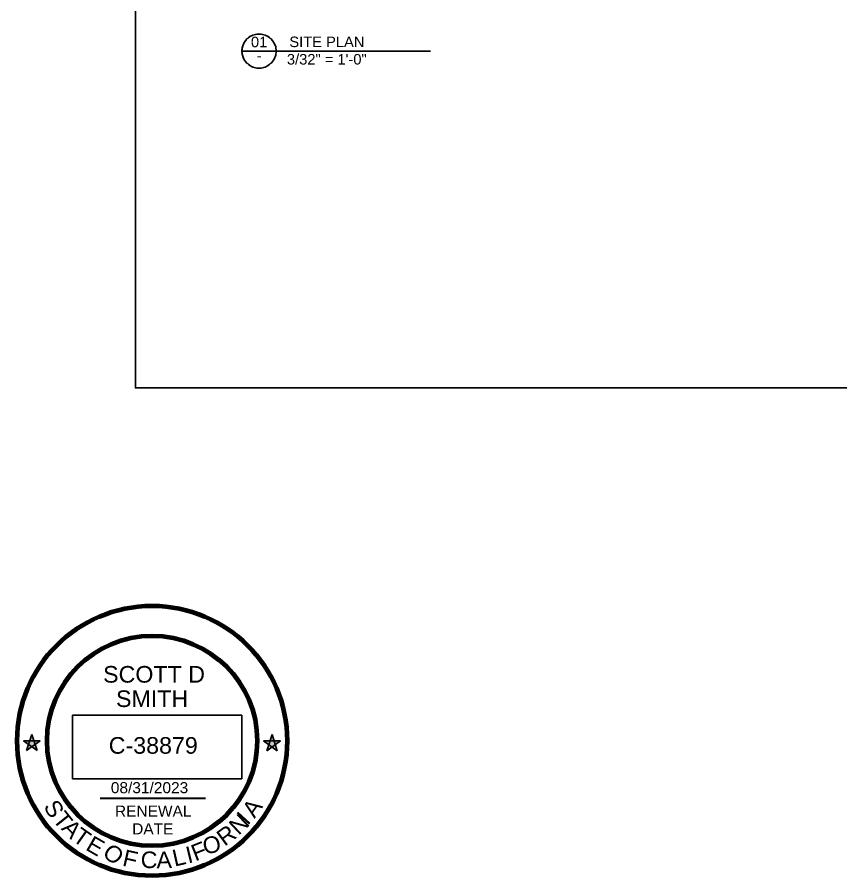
# Model space of a CAD drawing. Header units: millimetres. Extents: x -419 to 20046, y -14642 to 2638.
# Drawn here: x -419 to 264, y -1195 to -482 of the extents above; entities that cross this region are included whole.
import ezdxf

# ---------------------------------------------------------------- set-up
doc = ezdxf.new("R2010")
doc.units = ezdxf.units.MM
for name, color, linetype in [('PDF_Geometry', 7, 'Continuous'), ('PDF_SITE PLAN', 7, 'Continuous'), ('PDF_Text', 7, 'Continuous')]:
    doc.layers.add(name, color=color, linetype=linetype)
doc.styles.add('PDF Arial', font='arial.ttf')
doc.styles.get("Standard").update_dxf_attribs({"font": 'arial.ttf'})
picture_1 = doc.add_image_def('image1.png', size_in_pixel=(858, 321))

# ---------------------------------------------------------------- blocks, each defined once
blk = doc.blocks.new('star')
h = blk.add_hatch(color=256)
h.dxf.hatch_style = 1
h.paths.add_polyline_path([(116.501, 62.57), (116.861, 62.57), (116.681, 63.124)])
h.paths.add_polyline_path([(116.681, 62.016), (116.972, 62.228), (116.861, 62.57), (116.501, 62.57), (116.389, 62.228)])
h.paths.add_polyline_path([(116.501, 62.57), (115.918, 62.57), (116.389, 62.228)])
h.paths.add_polyline_path([(116.389, 62.228), (116.209, 61.673), (116.681, 62.016)])
h.paths.add_polyline_path([(116.681, 62.016), (117.152, 61.673), (116.972, 62.228)])
h.paths.add_polyline_path([(116.972, 62.228), (117.443, 62.57), (116.861, 62.57)])
for p, q in [((116.209, 61.673), (116.681, 63.124)), ((116.681, 63.124), (117.152, 61.673)), ((115.918, 62.57), (117.443, 62.57)), ((117.152, 61.673), (115.918, 62.57)), ((117.443, 62.57), (116.209, 61.673))]:
    blk.add_line(p, q)
blk = doc.blocks.new('a')
at = {"color": 1, "char_height": 15, "attachment_point": 1}
for s, insert, rotation in [('{\\C256;S}', (169, 149), 301.85039), ('{\\C256;A}', (335, 138.52), 54.6588), ('{\\C256;T}', (176.1, 138.51), 308.56022), ('{\\C256;N}', (322.6, 125.5), 43.07813), ('{\\C256;I}', (344.83, 127.77), 227.48462), ('{\\C256;A}', (182.83, 131.24), 313.93922), ('{\\C256;T}', (190.6, 123.2), 324.74618), ('{\\C256;R}', (311.3, 116.81), 36.45984), ('{\\C256;E}', (201.4, 115.5), 330.01027), ('{\\C256;F}', (288.28, 105.41), 21.56815), ('{\\C256;O}', (299, 112.2), 12.6875), ('{\\C256;O}', (218.64, 109.14), 319.64637), ('{\\C256;L}', (271.7, 101.5), 12.6875), ('{\\C256;I}', (283.71, 104.27), 13.61154), ('{\\C256;A}', (258.42, 100.32), 1.66889)]:
    blk.add_mtext_dynamic_manual_height_columns(s, width=30.7327, gutter_width=125, heights=[0], dxfattribs=dict(at, insert=insert, rotation=rotation))
at = {"color": 1, "insert": (244.51, 100.53), "char_height": 15, "attachment_point": 1}
blk.add_mtext_dynamic_manual_height_columns('{\\C256;C}', width=30.7327, gutter_width=125, heights=[0], dxfattribs=at)
blk = doc.blocks.new('1')
at = {"color": 1, "xscale": 0.1018808021228187, "yscale": 0.1018808021228187, "zscale": 0.1018808021228187}
blk.add_blockref('a', (510.973, 81.391), dxfattribs=at)
at = {"color": 1, "insert": (534.459, 91.836), "char_height": 1.5282, "attachment_point": 1, "rotation": 347.33657}
blk.add_mtext_dynamic_manual_height_columns('{\\C256;F}', width=1.52821, gutter_width=12.735, heights=[0], dxfattribs=at)
blk = doc.blocks.new('12')
at = {"lineweight": 30}
blk.add_line((532.145, 96.538), (541.849, 96.538), dxfattribs=at)
at = {"lineweight": 80}
for radius in [12.411, 9.659]:
    blk.add_circle((536.933, 101.807), radius, dxfattribs=at)
at = {"xscale": 1.018808021228187, "yscale": 1.018808021228187, "zscale": 1.018808021228187, "rotation": 287.9700872862333}
for p in [(428.8, 195.054), (450.896, 195.049)]:
    blk.add_blockref('star', p, dxfattribs=at)
at = {"color": 1}
blk.add_blockref('1', (0, 0), dxfattribs=at)
at = {"attachment_point": 1}
for s, width, heights, insert, char_height, line_spacing_factor in [('SCOTT D\\P  SMITH', 10.27165, [0], (532.426, 108.685), 1.5282, 0.88), ('RENEWAL\\P    DATE', 6.95793, [3.778], (533.516, 95.853), 1.0188, 0.96)]:
    blk.add_mtext_dynamic_manual_height_columns(s, width=width, gutter_width=1.019, heights=heights, dxfattribs=dict(at, insert=insert, char_height=char_height, line_spacing_factor=line_spacing_factor))
for s, width, insert, char_height in [('C-38879', 9.21719, (532.945, 102.149), 1.5282), ('08/31/2023', 8.45109, (533.135, 98.011), 1.0188)]:
    blk.add_mtext_dynamic_manual_height_columns(s, width=width, gutter_width=1.019, heights=[0], dxfattribs=dict(at, insert=insert, char_height=char_height))
at = {"color": 7, "true_color": 0xffffff}
image = blk.add_image(picture_1, insert=(529.614, 98.328), size_in_units=(15.567, 5.824), dxfattribs=dict(at, brightness=40, contrast=63))
image.dxf.flags = 15

msp = doc.modelspace()

# ---------------------------------------------------------------- linework, layer by layer
at = {"layer": 'PDF_Geometry', "lineweight": 25}
msp.add_lwpolyline([(1099.931, 192.729), (-321.172, 192.729), (-321.172, -789.948), (1099.931, -789.948)], close=True, dxfattribs=at)
at = {"layer": 'PDF_SITE PLAN', "lineweight": 25}
msp.add_lwpolyline([(-204.391, -510.5), (-204.805, -507.096), (-206.02, -503.891), (-207.968, -501.069), (-210.534, -498.796), (-213.57, -497.201), (-216.899, -496.382), (-220.328, -496.382), (-223.657, -497.201), (-226.693, -498.796), (-229.259, -501.069), (-231.207, -503.891), (-232.423, -507.096), (-232.836, -510.5), (-232.423, -513.904), (-231.207, -517.109), (-229.259, -519.931), (-226.693, -522.204), (-223.657, -523.799), (-220.328, -524.617), (-216.899, -524.617), (-213.57, -523.799), (-210.534, -522.204), (-207.968, -519.931), (-206.02, -517.109), (-204.805, -513.904)], close=True, dxfattribs=at)
msp.add_lwpolyline([(-232.836, -510.5), (-76.417, -510.5)], dxfattribs=at)
at = {"layer": 'PDF_SITE PLAN', "lineweight": 0}
msp.add_circle((-218.614, -510.5), 14.222, dxfattribs=at)

# ---------------------------------------------------------------- block references
at = {"color": 1, "xscale": 9.02434949993792, "yscale": 9.02434949993792, "zscale": 9.02434949993792}
msp.add_blockref('12', (-5152.833, -2001.48), dxfattribs=at)

# ---------------------------------------------------------------- texts
at = {"layer": 'PDF_Text', "attachment_point": 7, "style": 'PDF Arial'}
for s, insert, char_height in [('01', (-225.359, -507.475), 8.7262), ('SITE PLAN', (-193.483, -507.348), 8.7262), ('3/32" = 1\'-0"', (-195.5, -521.83), 8.72621), ('-', (-220.646, -518.675), 8.726)]:
    msp.add_mtext(s, dxfattribs=dict(at, insert=insert, char_height=char_height))

doc.saveas('drawing.dxf')
